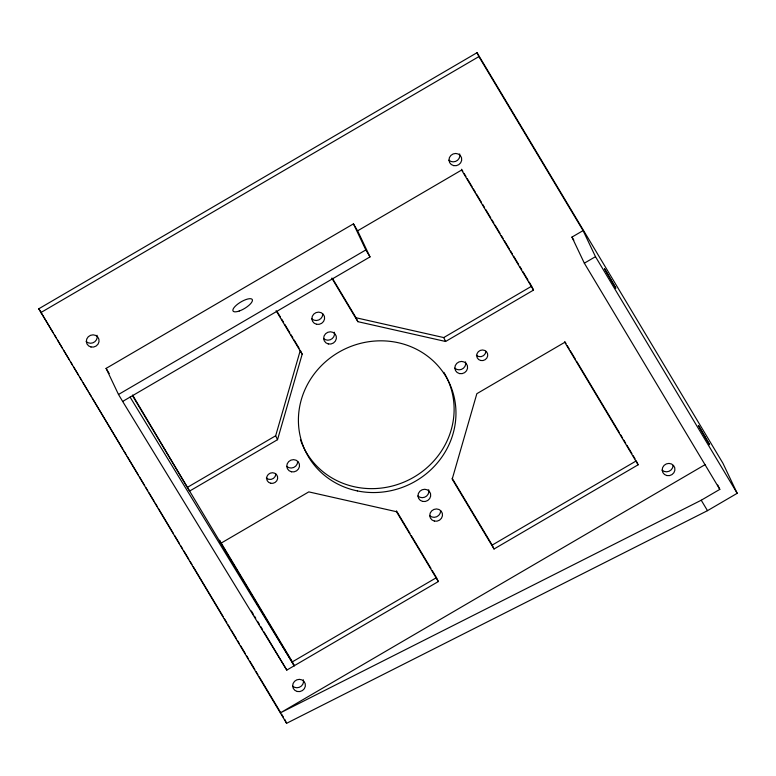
<?xml version="1.0" encoding="UTF-8"?>
<svg xmlns="http://www.w3.org/2000/svg" width="776" height="776" viewBox="0 0 776 776"><rect width="100%" height="100%" fill="white"/><g stroke="black" fill="none" stroke-linecap="round" stroke-linejoin="round"><path stroke-width="1.16" d="M277.527 439.691L275.664 435.782L300.322 350.315L302.174 354.225L277.527 439.691L189.606 491.072L132.58 395.042M38.8 308.78L477.036 52.69L722.96 463.311L737.2 493.303L707.489 510.666L286.587 723.31L38.8 308.78L53.117 332.691M40.662 312.689L478.889 56.599L477.036 52.69M106.108 368.396L353.449 223.857L357.62 230.821L370.006 256.905L122.656 401.435L118.495 394.48L106.108 368.396L109.212 373.576M357.62 230.821L461.604 170.051L533.51 290.108L445.589 341.479L357.881 321.671L331.798 278.109M118.495 394.48L365.835 249.94L353.449 223.857M705.326 464.514L280.33 712.872L701.232 500.229L719.808 489.375L584.338 263.19L571.951 237.107L583.096 230.598L478.889 56.599M187.753 487.153L275.664 435.782M332.419 278.351L356.029 317.762L443.736 337.57L531.647 286.199L533.51 290.108M584.338 263.19L595.483 256.672L583.096 230.598M130.087 397.099L294.23 665.76L292.368 661.841L436.471 577.645L432.164 570.447M494.031 549.001L492.178 545.091L636.272 460.886L638.134 464.795L494.031 549.001L452.195 479.151L476.852 393.684L564.773 342.303L638.134 464.795M122.656 401.435L286.8 670.095L438.324 581.554L436.471 577.645M595.483 256.672L737.2 493.303M571.951 237.107L573.823 240.22M701.232 500.229L707.489 510.666M461.604 169.246L462.845 171.312M464.087 173.387L465.949 176.491M467.191 178.558L472.147 186.841M473.389 188.907L475.242 192.011M476.483 194.087L481.44 202.361M482.682 204.437L484.544 207.541M485.786 209.607L490.742 217.891M491.984 219.957L493.837 223.061M495.078 225.137L500.035 233.411M501.277 235.487L503.139 238.591M504.381 240.657L509.337 248.941M510.579 251.007L512.432 254.111M513.673 256.187L518.63 264.461M519.872 266.527L521.734 269.641M522.976 271.707L527.932 279.99M529.174 282.057L531.027 285.161M564.773 341.508L566.024 343.584M567.266 345.66L569.128 348.773M570.37 350.849L575.346 359.152M576.587 361.228L619.49 432.853M620.732 434.929L622.595 438.042M623.836 440.118L625.708 443.232M626.95 445.308L631.916 453.62M633.168 455.696L635.03 458.81M365.835 249.94L370.006 256.905M452.185 478.317L492.178 545.091M277.333 311.942L280.446 317.122M281.688 319.198L283.55 322.312M284.792 324.387L289.758 332.681M291 334.757L292.862 337.87M294.104 339.946L299.08 348.24M396.478 510.87L410.009 533.471M411.241 535.527L430.932 568.391M276.091 310.662L302.174 354.225M438.324 581.554L396.488 511.704L308.79 491.887L220.869 543.268L219.472 540.329M219.627 540.397L292.368 661.841M132.58 395.857L294.23 665.76M251.405 611.003L253.267 614.107M254.509 616.183L255.75 618.259M257.613 621.372L259.475 624.476M260.726 626.552L262.589 629.666M263.83 631.732L286.8 670.095M54.368 334.766L56.231 337.88M57.482 339.966L62.458 348.279M63.7 350.354L69.306 359.715M70.548 361.791L72.42 364.914M73.662 366.99L78.648 375.303M79.889 377.388L81.761 380.502M83.003 382.587L87.989 390.9M89.23 392.976L91.102 396.1M92.344 398.175L122.85 449.12M124.092 451.195L125.964 454.309M127.206 456.395L138.419 475.106M139.661 477.182L144.637 485.495M145.888 487.58L147.75 490.694M149.002 492.779L153.978 501.092M155.229 503.168L157.091 506.292M158.343 508.367L173.281 533.316M174.522 535.401L179.508 543.714M180.75 545.79L182.622 548.913M183.864 550.989L188.849 559.302M190.091 561.387L191.963 564.501M193.205 566.587L223.09 616.483M224.332 618.559L226.825 622.721M228.066 624.796L229.939 627.92M231.18 629.996L236.166 638.308M237.407 640.394L239.28 643.508M240.521 645.593L245.497 653.906M246.749 655.982L248.611 659.105M249.862 661.181L254.838 669.494M256.09 671.58L257.952 674.693M259.203 676.779L280.369 712.116M281.61 714.201L283.483 717.315M717.742 485.029L719.808 489.375M443.736 337.57L445.589 341.479M356.029 317.762L357.881 321.671M284.724 719.4L286.587 723.31M673.093 465.445A6.45 6.082 -25.4 0 1 662.132 470.149M303.368 679.795A6.45 6.082 -25.4 0 1 292.6 686.081M459.683 153.91A6.45 6.082 -25.4 0 1 448.926 160.196M97.039 335.29A6.45 6.082 -25.4 0 1 86.272 341.576M443.872 372.344A79.618 75 -25.4 0 1 407.128 480.703A79.618 75 -25.4 0 1 300.428 439.594M428.682 489.724A6.45 6.082 -25.4 0 1 417.915 496.01M465.551 361.878A6.45 6.082 -25.4 0 1 454.794 368.163M334.359 332.244A6.45 6.082 -25.4 0 1 323.602 338.53M297.683 461.671A6.45 6.082 -25.4 0 1 286.722 466.376M322.777 314.154A6.45 6.082 -25.4 0 1 311.816 318.858M275.839 473.971A5.587 5.267 -25.4 0 1 266.343 478.045M440.652 510.977A6.45 6.082 -25.4 0 1 429.7 515.681M485.892 351.218A5.587 5.267 -25.4 0 1 476.396 355.292M604.63 268.903L615.775 288.051L604.63 268.903M698.419 425.5L709.565 444.638L698.419 425.5M239.221 311.021A11.184 3.735 -30.9 0 0 252.316 299.623A11.184 3.735 -30.9 0 0 236.438 305.143A11.184 3.735 -30.9 0 0 239.221 311.021M297.305 691.494A6.45 6.082 -25.4 0 0 305.22 683.705A6.45 6.082 -25.4 0 0 294.57 681.299A6.45 6.082 -25.4 0 0 297.305 691.494M90.976 346.988A6.45 6.082 -25.4 0 0 98.891 339.199A6.45 6.082 -25.4 0 0 88.241 336.794A6.45 6.082 -25.4 0 0 90.976 346.988M453.62 165.608A6.45 6.082 -25.4 0 0 461.545 157.819A6.45 6.082 -25.4 0 0 450.895 155.413A6.45 6.082 -25.4 0 0 453.62 165.608M666.836 475.552A6.45 6.082 -25.4 0 0 674.751 467.773A6.45 6.082 -25.4 0 0 664.101 465.367A6.45 6.082 -25.4 0 0 666.836 475.552M357.358 490.917A79.618 75 -25.4 0 0 453.135 393.151A79.618 75 -25.4 0 0 321.07 365.991A79.618 75 -25.4 0 0 357.358 490.917M422.619 501.422A6.45 6.082 -25.4 0 0 430.535 493.633A6.45 6.082 -25.4 0 0 419.884 491.227A6.45 6.082 -25.4 0 0 422.619 501.422M459.489 373.576A6.45 6.082 -25.4 0 0 467.414 365.787A6.45 6.082 -25.4 0 0 456.763 363.381A6.45 6.082 -25.4 0 0 459.489 373.576M328.306 343.943A6.45 6.082 -25.4 0 0 336.221 336.154A6.45 6.082 -25.4 0 0 325.571 333.748A6.45 6.082 -25.4 0 0 328.306 343.943M291.427 471.789A6.45 6.082 -25.4 0 0 299.342 464A6.45 6.082 -25.4 0 0 288.691 461.594A6.45 6.082 -25.4 0 0 291.427 471.789M434.395 521.094A6.45 6.082 -25.4 0 0 442.32 513.305A6.45 6.082 -25.4 0 0 431.669 510.899A6.45 6.082 -25.4 0 0 434.395 521.094M480.722 360.5A5.587 5.267 -25.4 0 0 487.58 353.759A5.587 5.267 -25.4 0 0 478.355 351.673A5.587 5.267 -25.4 0 0 480.722 360.5M316.521 324.271A6.45 6.082 -25.4 0 0 324.436 316.482A6.45 6.082 -25.4 0 0 313.785 314.076A6.45 6.082 -25.4 0 0 316.521 324.271M270.659 483.254A5.587 5.267 -25.4 0 0 277.517 476.503A5.587 5.267 -25.4 0 0 268.292 474.427A5.587 5.267 -25.4 0 0 270.659 483.254"/></g></svg>
